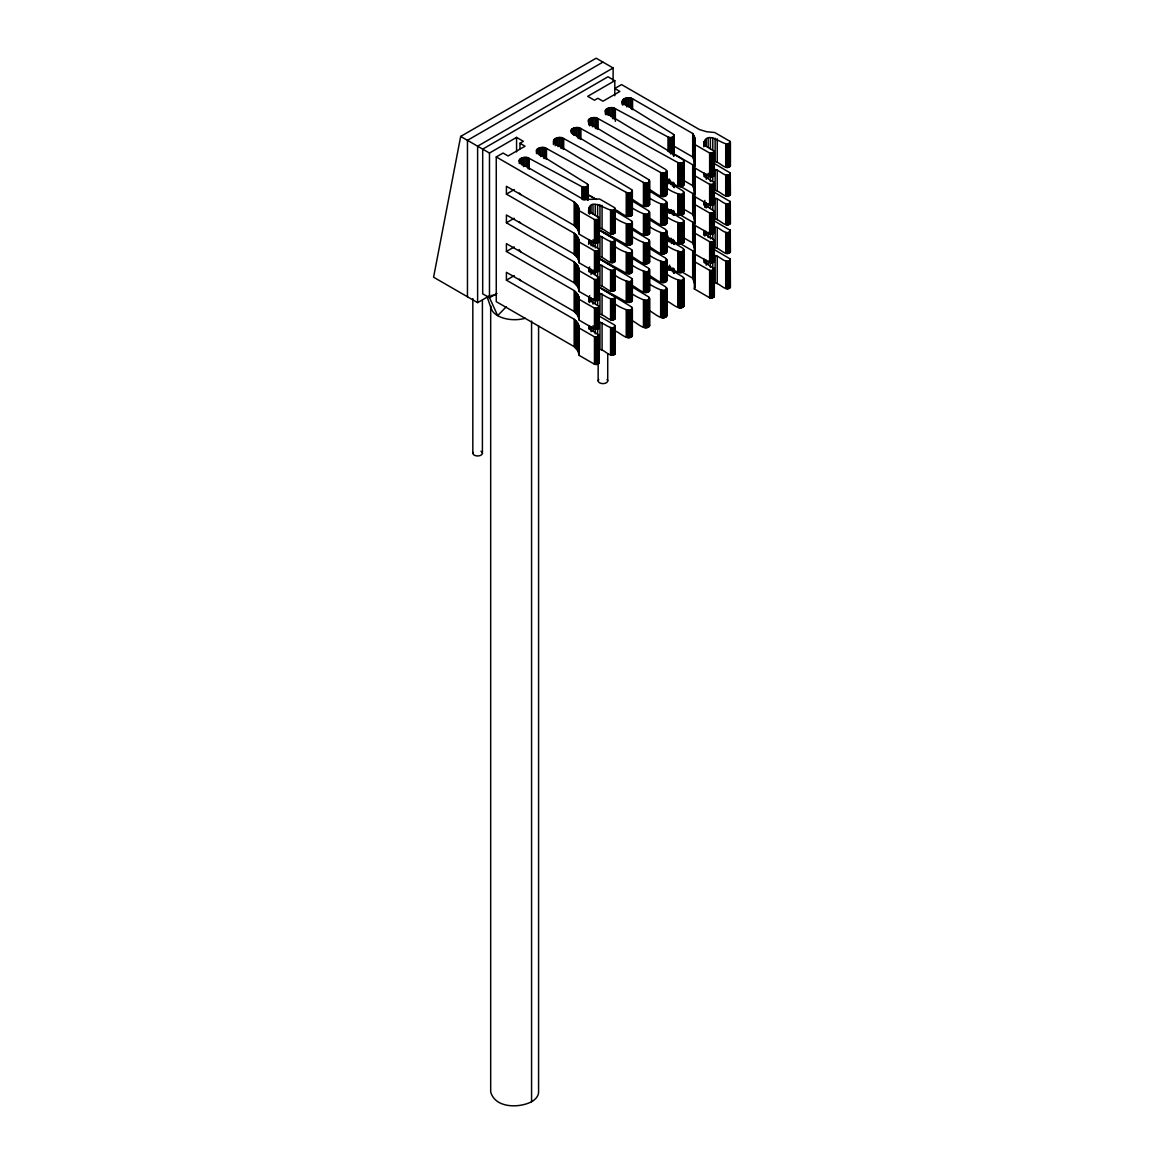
<?xml version="1.0" encoding="UTF-8"?>
<svg xmlns="http://www.w3.org/2000/svg" width="1164" height="1164" viewBox="0 0 1164 1164"><rect width="100%" height="100%" fill="white"/><g stroke="black" fill="none" stroke-linecap="round" stroke-linejoin="round"><path stroke-width="1.5" d="M622.362 104.833C620.106 98.445 628.269 96.175 632.576 98.78L692.696 133.482L695.17 139.695L694.384 167.703L709.633 176.506L712.281 176.681L714.318 175.211L714.318 151.335L705.413 145.704L703.784 143.128C707.945 127.254 727.791 151.48 729.959 141.31L714.711 132.507L706.679 131.75L699.462 129.568L621.561 84.594L614.796 88.508L619.874 91.447L602.937 101.224L597.86 98.285L594.469 100.25L587.704 96.336L614.796 80.694L614.796 95.739M672.661 153.197L692.696 164.779L693.817 166.481L695.17 170.977L694.384 196.381L709.633 205.184L712.906 205.184L714.318 203.889L714.318 182.632L705.413 176.986L703.958 173.043L703.958 176.521M678.816 185.44L692.696 193.457L694.617 196.934L695.184 221.436L694.384 225.074L709.633 233.862L712.281 234.037L714.318 232.567L714.318 211.31L704.278 204.442L704.802 200.426M680.358 215.02L692.696 222.135L694.617 225.612L695.184 250.115L694.384 253.752L709.633 262.54L712.906 262.555L714.318 261.245L714.318 239.988L705.413 234.342L703.958 230.399L703.958 233.877M680.358 243.698L692.696 250.813L694.617 254.305L695.184 285.311L694.384 288.948L709.633 297.751L712.281 297.926L714.318 296.442L714.318 268.666L705.413 263.02L703.958 259.077L703.958 262.497M588.635 213.23C587.485 190.925 614.039 218.206 614.796 207.789L599.547 198.986L590.104 199.379L580.923 198.011L520.803 163.309C515.332 158.842 525.968 155.423 529.271 158.42L581.913 186.691C583.892 188.481 590.279 186.444 586.991 183.752L538.03 153.372C532.559 148.905 543.181 145.485 546.483 148.483L626.232 192.395C628.211 194.184 634.584 192.147 631.31 189.456L555.243 143.419C549.772 138.953 560.393 135.548 563.711 138.531L643.445 182.457C645.423 184.247 651.811 182.195 648.523 179.518L572.455 133.482C566.984 129.015 577.62 125.61 580.923 128.593L660.657 172.519C662.651 174.309 669.024 172.257 665.735 169.58L589.668 123.544C584.212 119.077 594.833 115.672 598.136 118.655L677.885 162.567C679.863 164.371 686.236 162.32 682.962 159.643L606.895 113.606C601.424 109.14 612.046 105.72 615.363 108.718L668.005 136.988C669.984 138.778 676.357 136.741 673.083 134.049L624.108 103.669L622.362 101.224M588.635 244.382L588.809 239.522L588.809 243M589.653 266.905L588.635 269.582C590.919 273.409 605.862 279.52 594.469 279.491L579.236 270.688L577.911 266.061L574.158 261.9L506.413 222.79L506.413 214.962L577.839 256.196M588.635 301.738L589.653 295.598M613.108 80.563L613.108 67.978L596.172 58.2L460.682 136.421L433.59 277.207L477.618 302.64L488.516 296.34M615.276 209.826C619.51 210.888 628.094 220.593 632.358 214.394L632.358 190.925M615.785 211.353L631.31 220.753C635.151 229.861 614.447 218.585 615.276 217.653M599.649 229.905L626.232 244.542L629.695 245.08L632.358 243.072L632.358 222.208M600.26 230.632L631.31 249.431C635.151 258.539 614.447 247.263 615.276 246.332M599.649 258.583L626.232 273.22L629.695 273.758L632.358 271.75L632.358 250.9M598.703 258.379L631.31 278.109C635.151 287.217 614.447 275.941 615.276 275.01M630.932 199.029C635.733 199.902 644.74 210.99 649.57 204.457L649.57 180.987M631.441 200.47L648.523 210.8C652.102 220.607 630.161 207.148 630.932 206.857M599.649 287.261L626.232 301.898L629.695 302.436L632.358 300.428L632.358 279.578M601.817 288.934L631.31 306.787C635.151 315.895 614.447 304.619 615.276 303.688M630.932 227.708C635.733 228.581 644.74 239.668 649.57 233.135L649.57 212.27M631.441 229.148L648.523 239.493C652.102 249.285 630.161 235.826 630.932 235.535M615.276 331.071C619.51 332.118 628.094 341.838 632.358 335.639L632.358 308.256M630.932 256.386C635.733 257.273 644.74 268.346 649.57 261.813L649.57 240.948M631.441 257.841L648.523 268.171C652.102 277.978 630.161 264.504 630.932 264.213M648.159 189.092C652.946 189.965 661.967 201.052 666.797 194.519L666.797 171.05M648.668 190.532L665.735 200.863C669.315 210.669 647.373 197.211 648.159 196.905M630.932 285.078C635.733 285.951 644.74 297.024 649.57 290.491L649.57 269.641M631.441 286.519L648.523 296.849C652.102 306.656 630.161 293.183 630.932 292.892M648.159 217.77C652.946 218.643 661.967 229.73 666.797 223.197L666.797 202.332M648.668 219.21L665.735 229.541C669.315 239.348 647.373 225.889 648.159 225.598M630.932 320.275C635.733 321.148 644.74 332.22 649.57 325.687L649.57 298.319M648.159 246.448C652.946 247.321 661.967 258.408 666.797 251.875L666.797 231.01M648.668 247.888L665.735 258.233C669.315 268.026 647.373 254.567 648.159 254.276M666.928 180.013C671.162 181.06 679.747 190.78 684.01 184.567L684.01 161.112M665.881 180.595L682.962 190.925C686.804 200.033 666.099 188.757 666.928 187.826M648.159 275.126C652.946 275.999 661.967 287.086 666.797 280.553L666.797 259.688M648.668 276.581L665.735 286.911C669.315 296.718 647.373 283.245 648.159 282.954M666.928 208.691C671.162 209.738 679.747 219.458 684.01 213.259L684.01 192.395M665.881 209.273L682.962 219.603C686.804 228.711 666.099 217.45 666.928 216.519M648.159 310.322C652.946 311.21 661.967 322.283 666.797 315.75L666.797 288.381M666.928 237.369C671.162 238.431 679.747 248.136 684.01 241.937L684.01 221.073M665.881 237.951L682.962 248.281C686.804 257.404 666.099 246.128 666.928 245.197M666.928 266.047C671.162 267.109 679.747 276.814 684.01 270.615L684.01 249.751M665.881 266.629L682.962 276.974C686.804 286.082 666.099 274.806 666.928 273.875M666.928 301.258C671.162 302.305 679.747 312.025 684.01 305.812L684.01 278.429M588.809 328.99L588.809 325.571L590.25 329.514L599.154 335.159L599.169 362.935L597.117 364.405L594.469 364.23L579.236 355.427L577.911 350.8L574.158 346.625L496.257 301.651L496.257 156.951L574.158 201.925L574.158 225.394L577.911 229.555L579.236 234.197L594.469 242.985L597.117 243.16L599.169 241.69L599.154 217.828L590.25 212.183L588.635 209.607M576.296 226.631L506.413 186.284L506.413 194.112L574.158 233.207L574.158 254.072L577.911 258.233L579.236 262.875L594.469 271.678L597.758 271.678L599.169 270.368L599.154 249.111L590.25 243.48L588.635 240.904M574.158 261.9L574.158 282.75L577.911 286.911L579.236 291.553L595.095 300.53L597.758 300.356L599.169 299.046L599.154 277.789M576.296 283.987L506.413 243.64L506.413 251.468L574.158 290.578L574.158 311.428L577.911 315.604L579.236 320.231L594.469 329.034L597.758 329.034L599.169 327.724L599.154 306.481L590.25 300.836L588.635 298.26M599.969 204.704L599.969 228.173C604.844 228.522 610.736 237.5 615.247 232.407L615.247 208.531M615.247 239.828L615.247 261.085C610.736 266.178 604.844 257.2 599.969 256.851L599.969 235.986C602.807 236.714 614.461 246.273 614.796 239.086L599.547 230.283M615.247 268.506L615.247 289.763C610.736 294.856 604.844 285.878 599.969 285.529L599.969 264.679C602.807 265.392 614.461 274.951 614.796 267.764L599.547 258.961M615.247 297.184L615.247 318.441C610.736 323.534 604.844 314.571 599.969 314.207L599.969 293.357C602.807 294.07 614.461 303.644 614.796 296.442L599.547 287.639M615.247 325.862L615.247 353.638C610.736 358.745 604.844 349.767 599.969 349.404L599.969 322.035C602.807 322.748 614.461 332.322 614.796 325.12L599.547 316.317M715.133 138.225L715.133 161.68C720.007 162.043 725.885 171.006 730.41 165.914L730.41 142.052M730.41 173.334C726.802 179.314 719.585 169.828 715.133 169.508L715.133 190.358C720.007 190.736 725.885 199.684 730.41 194.592L730.25 172.956L714.711 163.789M730.41 202.027C726.802 207.992 719.585 198.506 715.133 198.186L715.133 219.05C720.007 219.414 725.885 228.362 730.41 223.27L730.25 201.634L714.711 192.482M730.41 230.705C726.802 236.67 719.585 227.184 715.133 226.864L715.133 247.728C720.007 248.092 725.885 257.055 730.41 251.962L730.25 230.312L714.711 221.16M730.41 259.383C726.802 265.348 719.585 255.862 715.133 255.542L715.133 282.925C720.007 283.288 725.885 292.251 730.41 287.159L730.25 258.99L714.711 249.838M574.158 201.925L577.911 206.086L579.236 210.728L594.469 219.53L597.758 219.53L599.154 217.828M574.158 233.207L577.911 237.383L579.236 242.01L594.469 250.813L597.758 250.827L599.154 249.111M574.158 290.578L577.911 294.739L579.236 299.381L594.469 308.169L597.758 308.184L599.154 306.481M576.296 312.68L506.413 272.318L506.413 280.146L574.158 319.256L577.911 323.417L579.236 328.059L594.469 336.847L597.758 336.862L599.154 335.159M695.17 139.695L694.384 144.234L709.633 153.037L712.906 153.037L714.318 151.335M695.17 170.977L694.384 175.531L709.633 184.334L712.906 184.334L714.318 182.632M695.17 199.67L694.384 204.209L709.633 213.012L712.906 213.012L714.318 211.31M695.17 228.348L694.384 232.887L709.633 241.69L712.906 241.69L714.318 239.988M695.17 257.026L694.384 261.565L709.633 270.368L712.906 270.368L714.318 268.666M506.165 306.845L497.697 315.648L488.865 296.267M602.937 62.114L467.462 140.335L467.462 296.762M613.108 67.978L477.618 146.198L477.618 302.64M460.682 136.421L489.477 153.037L516.569 137.396L523.349 141.31L519.959 143.259L519.959 148.686M496.257 156.951L503.023 153.037L508.101 155.976L525.037 146.198L519.959 143.259M506.413 194.112L514.241 189.587M506.413 222.79L514.241 218.265M506.413 251.468L514.241 246.943M506.413 280.146L514.241 275.621M614.796 80.694L608.015 76.78L482.696 149.123L482.696 293.837L489.477 297.751L496.999 293.401M538.583 325.833L538.583 1091.977A23.949 13.823 0 0 1 531.57 1101.755C518.897 1108.274 495.297 1108.259 490.684 1091.977L490.684 305.87M491.048 295.452L496.49 295.147M587.136 194.33L596.521 199.495M672.661 145.384L694.85 158.202M683.443 180.289L694.85 186.88M683.443 208.967L694.85 215.558M683.443 237.645L694.85 244.236M681.9 271.954L692.696 278.196L695.184 285.311M589.391 195.377L595.604 199.146M631.31 212.925L632.358 214.394M631.31 241.603L632.358 243.072M631.31 270.281L632.358 271.75M520.803 194.592L519.26 193.049M631.31 298.973L632.358 300.428M520.803 223.27L519.26 221.727M631.31 334.17L632.358 335.639M520.803 251.948L519.057 249.503M520.803 280.64L519.26 279.084M729.959 164.779L730.41 165.914M729.959 193.457L730.41 194.592M729.959 222.135L730.41 223.27M729.959 250.813L730.41 251.962M729.959 286.009L730.41 287.159M666.317 193.471L666.797 194.519M666.317 222.149L666.797 223.197M649.09 203.409L649.57 204.457M666.317 250.842L666.797 251.875M649.09 232.102L649.57 233.135M666.317 279.52L666.797 280.553M649.09 260.78L649.57 261.813M649.09 289.458L649.57 290.491M666.317 314.717L666.797 315.75M649.09 324.654L649.57 325.687M695.184 164.08L692.696 156.951L692.696 133.482M695.184 192.758L692.696 185.629L692.696 164.779M695.184 221.436L692.696 214.307L692.696 193.457M695.184 250.115L692.696 242.985L692.696 222.135M714.158 174.425L714.318 175.211M714.158 203.103L714.318 203.889M714.158 231.782L714.318 232.567M714.158 260.46L714.318 261.245M714.158 295.656L714.318 296.442M615.101 260.3L615.247 261.085M599.009 240.904L599.169 241.69M599.009 269.582L599.169 270.368M599.009 298.26L599.169 299.046M599.009 326.938L599.169 327.724M599.009 362.15L599.169 362.935M486.974 296.413L491.499 309.449M730.25 141.659L730.25 166.306M730.25 172.956L730.25 194.985M730.25 201.634L730.25 223.663M730.25 230.312L730.25 252.341M730.25 258.99L730.25 287.537M729.959 141.31L729.959 166.656M729.959 172.592L729.959 195.348M729.959 201.27L729.959 224.026M729.959 229.963L729.959 252.704M729.959 258.641L729.959 287.901M728.984 143.754L728.984 167.223M728.984 175.037L728.984 195.901M728.984 203.729L728.984 224.579M728.984 232.407L728.984 253.257M728.984 261.085L728.984 288.468M728.373 143.929L728.373 167.398M728.373 175.211L728.373 196.076M728.373 203.889L728.373 224.754M728.373 232.582L728.373 253.432M728.373 261.26L728.373 288.628M727.704 144.016L727.704 167.485M727.704 175.298L727.704 196.163M727.704 203.976L727.704 224.841M727.704 232.669L727.704 253.519M727.704 261.347L727.704 288.716M727.005 144.016L727.005 167.485M727.005 175.298L727.005 196.163M727.005 203.976L727.005 224.841M727.005 232.669L727.005 253.519M727.005 261.347L727.005 288.716M726.336 143.929L726.336 167.383M726.336 175.211L726.336 196.076M726.336 203.889L726.336 224.754M726.336 232.567L726.336 253.432M726.336 261.26L726.336 288.628M725.725 143.754L725.725 167.223M725.725 175.037L725.725 195.901M725.725 203.715L725.725 224.579M725.725 232.407L725.725 253.257M725.725 261.085L725.725 288.454M717.242 138.865L717.242 162.334M717.242 170.162L717.242 191.012M717.242 198.84L717.242 219.705M717.242 227.518L717.242 248.383M717.242 256.196L717.242 283.579M714.158 150.956L714.172 175.589M714.158 182.239L714.172 204.267M714.158 210.917L714.172 232.946M714.158 239.595L714.172 261.638M714.158 268.287L714.172 296.835M713.867 152.484L713.867 175.953M713.867 183.767L713.867 204.631M713.867 212.459L713.867 233.309M713.867 241.137L713.867 261.987M713.867 269.815L713.867 297.184M712.906 153.037L712.906 176.506M712.906 184.334L712.906 205.184M712.906 213.012L712.906 233.877M712.906 241.69L712.906 262.555M712.906 270.368L712.906 297.751M712.79 137.934L712.79 150.563M712.79 176.171L712.79 181.38M712.79 204.849L712.79 210.073M712.79 233.528L712.79 238.751M712.79 262.104L712.79 268.957M712.281 153.212L712.281 176.681M712.281 184.509L712.281 205.359M712.281 213.187L712.281 234.037M712.281 241.865L712.281 262.729M712.281 270.543L712.281 297.926M711.611 153.299L711.611 176.768M711.611 184.596L711.611 205.446M711.611 213.274L711.611 234.124M711.611 241.952L711.611 262.817M711.611 270.63L711.611 298.013M710.928 153.299L710.928 176.768M710.928 184.596L710.928 205.446M710.928 213.274L710.928 234.124M710.928 241.952L710.928 262.817M710.928 270.63L710.928 298.013M710.404 138.036L710.404 148.861M710.244 153.212L710.404 181.497M710.244 184.494L710.404 208.429M710.244 213.187L710.404 238.853M710.244 241.865L710.404 267.342M710.244 270.543L710.244 297.926M709.633 153.037L709.633 176.506M709.633 184.334L709.633 205.184M709.633 213.012L709.633 233.862M709.633 241.69L709.633 262.54M709.633 270.368L709.633 297.751M708.163 138.516L708.163 147.552M708.163 173.291L708.163 178.499M708.163 203.7L708.163 207.177M708.163 232.393L708.163 237.602M708.163 260.983L708.163 264.403M706.242 139.345L706.242 146.577M706.242 174.12L706.242 179.329M706.242 202.798L706.242 208.007M706.242 231.476L706.242 234.953M706.242 260.096L706.242 265.232M704.802 140.451L704.802 145.878M704.802 173.48L704.802 176.957M704.802 202.158L704.802 207.381M704.802 230.85L704.802 236.059M704.802 259.499L704.802 262.918M703.958 141.746L703.958 145.355M703.958 201.721L703.958 205.199M703.784 143.128L703.784 146.737M703.784 231.782L703.784 235.259M695.068 138.778L694.952 165.899M695.068 170.075L694.952 194.592M695.068 198.753L694.952 223.27M695.068 227.431L694.952 251.948M695.068 256.109L694.952 287.144M694.879 137.876L694.719 166.816M694.879 169.158L694.719 195.494M694.879 197.836L694.719 224.172M694.879 226.514L694.719 252.85M694.879 255.207L694.719 288.046M694.617 136.974L694.617 160.443M694.617 168.256L694.617 189.121M694.617 196.934L694.617 217.799M694.617 225.612L694.617 246.477M694.617 254.305L694.617 281.673M694.253 136.072L694.384 288.948M693.817 135.199L693.817 158.668M693.817 166.481L693.817 187.346M693.817 195.159L693.817 216.024M693.817 223.852L693.817 244.702M693.817 252.53L693.817 279.898M693.293 134.326L693.293 157.795M693.293 165.623L693.293 186.473M693.293 194.301L693.293 215.165M693.293 222.979L693.293 243.843M693.293 251.657L693.293 279.04M692.696 250.813L692.696 278.196M683.894 160.574L683.894 185.105M683.894 191.856L683.894 213.783M683.894 220.534L683.894 242.476M683.894 249.212L683.894 271.154M683.894 277.905L683.894 306.35M683.53 162.145L683.53 185.614M683.53 193.428L683.53 214.292M683.53 222.106L683.53 242.97M683.53 250.798L683.53 271.649M683.53 279.476L683.53 306.845M682.962 162.567L682.962 186.036M682.962 193.864L682.962 214.714M682.962 222.542L682.962 243.392M682.962 251.22L682.962 272.085M682.962 279.898L682.962 307.281M682.22 162.902L682.22 186.371M682.22 194.184L682.22 215.049M682.22 222.877L682.22 243.727M682.22 251.555L682.22 272.405M682.22 280.233L682.22 307.602M681.347 163.106L681.347 186.575M681.347 194.403L681.347 215.253M681.347 223.081L681.347 243.931M681.347 251.759L681.347 272.623M681.347 280.437L681.347 307.82M680.416 163.178L680.416 186.647M680.416 194.461L680.416 215.325M680.416 223.153L680.416 244.004M680.416 251.831L680.416 272.682M680.416 280.509L680.416 307.893M679.485 163.106L679.485 186.575M679.485 194.403L679.485 215.253M679.485 223.081L679.485 243.931M679.485 251.759L679.485 272.623M679.485 280.437L679.485 307.82M678.627 162.902L678.627 186.371M678.627 194.184L678.627 215.049M678.627 222.877L678.627 243.727M678.627 251.555L678.627 272.405M678.627 280.233L678.627 307.602M677.885 162.567L677.885 186.036M677.885 193.864L677.885 214.714M677.885 222.542L677.885 243.392M677.885 251.22L677.885 272.085M677.885 279.898L677.885 307.281M674.131 135.519L674.131 155.379M674.131 184.188L674.131 187.666M674.131 269.961L674.131 273.38M674.014 134.98L674.014 155.918M674.014 182.995L674.014 187.128M674.014 211.673L674.014 215.151M674.014 240.351L674.014 244.498M674.014 268.782L674.014 272.842M673.65 134.486L673.65 156.151M673.65 183.155L673.65 186.968M673.65 210.437L673.65 215.311M673.65 240.846L673.65 244.324M673.65 268.928L673.65 272.711M673.083 136.988L673.083 155.045M673.083 182.181L673.083 185.658M673.083 210.859L673.083 214.336M673.083 239.537L673.083 243.014M673.083 268.011L673.083 271.43M672.341 137.323L672.341 153.561M672.341 182.515L672.341 185.993M672.341 211.193L672.341 214.671M672.341 239.871L672.341 243.349M672.341 268.331L672.341 271.765M671.468 137.527L671.468 153.764M671.468 209.666L671.468 213.143M671.468 238.344L671.468 243.552M670.537 137.599L670.537 153.837M670.537 181.046L670.537 184.523M670.537 209.738L670.537 213.201M670.537 238.416L670.537 241.894M670.537 266.905L670.537 270.324M669.606 137.527L669.606 151.96M669.606 179.241L669.606 182.719M669.606 209.666L669.606 213.143M669.606 238.344L669.606 241.821M669.606 265.116L669.606 270.252M668.747 137.323L668.747 151.757M668.747 179.038L668.747 182.515M668.747 209.447L668.747 212.925M668.747 238.14L668.747 241.617M668.747 266.629L668.747 270.048M668.005 136.988L668.005 151.422M668.005 180.449L668.005 183.927M668.005 236.059L668.005 239.537M668.005 266.294L668.005 269.713M666.666 170.511L666.666 195.043M666.666 201.794L666.666 223.735M666.666 230.472L666.666 252.413M666.666 259.165L666.666 281.091M666.666 287.843L666.666 316.288M666.317 172.083L666.317 195.552M666.317 203.365L666.317 224.23M666.317 232.058L666.317 252.908M666.317 260.736L666.317 281.586M666.317 289.414L666.317 316.783M665.735 172.519L665.735 195.974M665.735 203.802L665.735 224.652M665.735 232.48L665.735 253.345M665.735 261.158L665.735 282.023M665.735 289.836L665.735 317.219M664.993 172.839L664.993 196.309M664.993 204.137L664.993 224.987M664.993 232.815L664.993 253.665M664.993 261.493L664.993 282.343M664.993 290.171L664.993 317.554M664.135 173.043L664.135 196.512M664.135 204.34L664.135 225.19M664.135 233.018L664.135 253.883M664.135 261.696L664.135 282.561M664.135 290.374L664.135 317.757M663.204 173.116L663.204 196.585M663.204 204.413L663.204 225.263M663.204 233.091L663.204 253.941M663.204 261.769L663.204 282.634M663.204 290.447L663.204 317.83M662.272 173.043L662.272 196.512M662.272 204.34L662.272 225.19M662.272 233.018L662.272 253.883M662.272 261.696L662.272 282.561M662.272 290.374L662.272 317.757M661.399 172.839L661.399 196.309M661.399 204.137L661.399 224.987M661.399 232.815L661.399 253.665M661.399 261.493L661.399 282.343M661.399 290.171L661.399 317.554M660.657 172.519L660.657 195.974M660.657 203.802L660.657 224.652M660.657 232.48L660.657 253.345M660.657 261.158L660.657 282.023M660.657 289.836L660.657 317.219M649.454 180.449L649.454 204.995M649.454 211.732L649.454 233.673M649.454 240.424L649.454 262.351M649.454 269.102L649.454 291.029M649.454 297.78L649.454 326.226M649.09 179.954L649.09 205.49M649.09 211.237L649.09 234.168M649.09 239.915L649.09 262.846M649.09 268.593L649.09 291.524M649.09 297.271L649.09 326.735M648.523 182.457L648.523 205.912M648.523 213.74L648.523 234.604M648.523 242.418L648.523 263.282M648.523 271.096L648.523 291.96M648.523 299.788L648.523 327.157M647.781 182.777L647.781 206.246M647.781 214.074L647.781 234.924M647.781 242.752L647.781 263.602M647.781 271.43L647.781 292.295M647.781 300.108L647.781 327.491M646.908 182.995L646.908 206.45M646.908 214.278L646.908 235.143M646.908 242.956L646.908 263.821M646.908 271.634L646.908 292.499M646.908 300.312L646.908 327.695M645.976 183.054L645.976 206.523M645.976 214.351L645.976 235.201M645.976 243.029L645.976 263.893M645.976 271.707L645.976 292.571M645.976 300.385L645.976 327.768M645.06 182.995L645.06 206.45M645.06 214.278L645.06 235.143M645.06 242.956L645.06 263.821M645.06 271.634L645.06 292.499M645.06 300.312L645.06 327.695M644.187 182.777L644.187 206.246M644.187 214.074L644.187 234.924M644.187 242.752L644.187 263.602M644.187 271.43L644.187 292.295M644.187 300.108L644.187 327.491M643.445 182.457L643.445 205.912M643.445 213.74L643.445 234.604M643.445 242.418L643.445 263.282M643.445 271.096L643.445 291.96M643.445 299.788L643.445 327.157M632.576 98.78L632.576 109.605M632.241 190.387L632.241 214.933M632.241 221.684L632.241 243.611M632.241 250.362L632.241 272.289M632.241 279.04L632.241 300.967M632.241 307.718L632.241 336.163M631.877 189.892L631.877 215.427M631.877 221.175L631.877 244.105M631.877 249.853L631.877 272.783M631.877 278.545L631.877 301.476M631.877 307.223L631.877 336.672M631.339 98.227L631.339 109.052M631.31 192.395L631.31 215.864M631.31 223.677L631.31 244.542M631.31 252.355L631.31 273.22M631.31 281.048L631.31 301.898M631.31 309.726L631.31 337.094M630.568 192.729L630.568 216.184M630.568 224.012L630.568 244.862M630.568 252.69L630.568 273.555M630.568 281.368L630.568 302.233M630.568 310.046L630.568 337.429M629.899 97.878L629.899 106.913M629.695 192.933L629.695 216.402M629.695 224.215L629.695 245.08M629.695 252.894L629.695 273.758M629.695 281.572L629.695 302.436M629.695 310.264L629.695 337.633M628.764 193.006L628.764 216.46M628.764 224.288L628.764 245.153M628.764 252.966L628.764 273.831M628.764 281.644L628.764 302.509M628.764 310.322L628.764 337.706M628.342 97.761L628.342 106.782M627.832 192.933L627.832 216.402M627.832 224.215L627.832 245.08M627.832 252.894L627.832 273.758M627.832 281.572L627.832 302.436M627.832 310.264L627.832 337.633M626.799 97.878L626.799 106.913M626.974 192.729L626.974 216.184M626.974 224.012L626.974 244.862M626.974 252.69L626.974 273.555M626.974 281.368L626.974 302.233M626.974 310.046L626.974 337.429M626.232 192.395L626.232 215.864M626.232 223.677L626.232 244.542M626.232 252.355L626.232 273.22M626.232 281.048L626.232 301.898M626.232 309.726L626.232 337.094M625.344 98.227L625.344 105.444M624.108 98.78L624.108 104.193M623.162 99.493L623.162 104.906M622.565 100.322L622.565 103.931M615.363 108.718L615.363 121.347M615.101 209.316L615.101 232.785M615.101 240.613L615.101 261.464M615.101 269.291L615.101 290.156M615.101 297.969L615.101 318.834M615.101 326.648L615.101 354.031M614.796 209.68L614.796 233.149M614.796 240.963L614.796 261.827M614.796 269.655L614.796 290.505M614.796 298.333L614.796 319.183M614.796 327.011L614.796 354.394M614.126 108.165L614.126 118.99M613.85 210.248L613.85 233.717M613.85 241.545L613.85 262.395M613.85 270.223L613.85 291.073M613.85 298.901L613.85 319.751M613.85 327.579L613.85 354.962M613.21 210.408L613.21 233.877M613.21 241.705L613.21 262.555M613.21 270.383L613.21 291.233M613.21 299.061L613.21 319.925M613.21 327.739L613.21 355.122M612.671 107.816L612.671 118.655M612.54 210.495L612.54 233.964M612.54 241.792L612.54 262.642M612.54 270.47L612.54 291.32M612.54 299.148L612.54 320.013M612.54 327.826L612.54 355.209M611.857 210.495L611.857 233.964M611.857 241.792L611.857 262.642M611.857 270.47L611.857 291.32M611.857 299.148L611.857 320.013M611.857 327.826L611.857 355.209M611.129 107.699L611.129 116.735M611.187 210.408L611.187 233.877M611.187 241.705L611.187 262.555M611.187 270.383L611.187 291.233M611.187 299.061L611.187 319.911M611.187 327.739L611.187 355.122M610.562 210.233L610.562 233.702M610.562 241.53L610.562 262.38M610.562 270.208L610.562 291.058M610.562 298.886L610.562 319.751M610.562 327.564L610.562 354.947M609.572 107.816L609.572 115.047M608.132 108.165L608.132 115.382M607.724 353.885L607.724 380.861M606.895 108.718L606.895 114.13M605.935 109.431L605.935 114.843M605.338 110.26L605.338 113.883M602.079 205.359L602.079 228.828M602.079 236.641L602.079 257.506M602.079 265.319L602.079 286.184M602.079 293.997L602.079 314.862M602.079 322.69L602.079 350.058M599.009 217.435L599.024 242.083M599.009 248.732L599.024 270.761M599.009 277.41L599.024 299.439M599.009 306.088L599.024 328.117M599.009 334.766L599.024 363.313M598.733 218.978L598.733 242.447M598.733 250.26L598.733 271.125M598.733 278.953L598.733 299.803M598.733 307.631L598.733 328.481M598.733 336.309L598.733 363.692M598.136 118.655L598.136 129.48M598.151 362.877L598.151 380.861M597.758 219.53L597.758 243M597.758 250.827L597.758 271.678M597.758 279.505L597.758 300.356M597.758 308.184L597.758 329.034M597.758 336.862L597.758 364.245M597.627 204.413L597.627 217.057M597.627 242.665L597.627 247.874M597.627 271.343L597.627 278.298M597.627 300.021L597.627 305.23M597.627 328.597L597.627 335.436M597.117 219.705L597.117 243.16M597.117 250.988L597.117 271.852M597.117 279.666L597.117 300.53M597.117 308.344L597.117 329.208M597.117 337.036L597.117 364.405M596.899 118.102L596.899 128.942M596.448 219.792L596.448 243.261M596.448 251.075L596.448 271.94M596.448 279.753L596.448 300.618M596.448 308.431L596.448 329.296M596.448 337.123L596.448 364.492M595.764 219.792L595.764 243.247M595.764 251.075L595.764 271.94M595.764 279.753L595.764 300.618M595.764 308.431L595.764 329.296M595.764 337.123L595.764 364.492M595.459 117.768L595.459 128.593M595.241 204.515L595.241 215.355M595.095 219.705L595.241 247.976M595.095 250.988L595.241 274.922M595.095 279.666L595.241 303.6M595.095 308.344L595.241 333.835M595.095 337.022L595.095 364.405M594.469 219.53L594.469 242.985M594.469 250.813L594.469 271.678M594.469 279.491L594.469 300.356M594.469 308.169L594.469 329.034M594.469 336.847L594.469 364.23M593.902 117.637L593.902 126.672M593 205.01L593 214.03M593 239.769L593 246.724M593 270.193L593 273.671M593 298.872L593 304.08M593 325.76L593 330.896M592.36 117.768L592.36 126.789M590.919 118.102L590.919 125.334M591.079 205.839L591.079 213.056M591.079 240.599L591.079 245.822M591.079 269.277L591.079 274.5M591.079 297.955L591.079 301.432M591.079 326.589L591.079 331.725M589.668 118.655L589.668 125.872M589.653 206.945L589.653 214.161M589.653 239.973L589.653 243.451M589.653 268.651L589.653 272.129M589.653 297.329L589.653 302.538M589.653 325.978L589.653 329.412M588.722 119.368L588.722 124.781M588.809 208.24L588.809 211.848M588.809 268.2L588.809 271.678M588.809 296.878L588.809 300.356M588.038 185.221L588.038 199.67M587.922 184.683L587.922 200.193M587.558 184.188L587.558 200.426M586.991 186.691L586.991 199.32M586.249 187.026L586.249 199.655M585.376 187.229L585.376 199.859M584.459 187.302L584.459 199.932M583.528 187.229L583.528 199.859M582.655 187.026L582.655 199.655M581.913 186.691L581.913 199.32M580.923 128.593L580.923 139.433M579.687 128.04L579.687 138.88M579.075 209.156L579.236 234.197M579.075 240.439L579.236 262.875M579.075 269.131L579.236 291.553M579.075 297.809L579.236 320.231M579.075 326.487L579.236 355.427M578.901 208.371L578.901 231.84M578.901 239.668L578.901 260.518M578.901 268.346L578.901 289.21M578.901 297.024L578.901 317.888M578.901 325.702L578.901 353.085M578.639 207.599L578.639 231.069M578.639 238.896L578.639 259.747M578.639 267.575L578.639 288.425M578.639 296.253L578.639 317.117M578.639 324.931L578.639 352.314M578.319 206.843L578.319 230.312M578.319 238.125L578.319 258.99M578.319 266.803L578.319 287.668M578.319 295.496L578.319 316.346M578.319 324.174L578.319 351.543M578.246 127.705L578.246 138.531M577.911 206.086L577.911 229.555M577.911 237.383L577.911 258.233M577.911 266.061L577.911 286.911M577.911 294.739L577.911 315.604M577.911 323.417L577.911 350.8M577.446 205.344L577.446 228.813M577.446 236.641L577.446 257.491M577.446 265.319L577.446 286.184M577.446 293.997L577.446 314.862M577.446 322.675L577.446 350.058M576.922 204.631L576.922 228.086M576.922 235.914L576.922 256.778M576.922 264.592L576.922 285.456M576.922 293.27L576.922 314.135M576.922 321.962L576.922 349.331M576.689 127.589L576.689 136.61M576.326 203.918L576.326 227.387M576.326 235.215L576.326 256.065M576.326 263.893L576.326 284.743M576.326 292.571L576.326 313.422M576.326 321.249L576.326 348.633M575.656 203.234L575.656 226.704M575.656 234.517L575.656 255.382M575.656 263.195L575.656 284.06M575.656 291.888L575.656 312.738M575.656 320.566L575.656 347.934M575.147 127.705L575.147 134.922M574.929 202.565L574.929 226.034M574.929 233.862L574.929 254.712M574.929 262.54L574.929 283.39M574.929 291.218L574.929 312.068M574.929 319.896L574.929 347.279M574.158 319.256L574.158 346.625M573.692 128.04L573.692 135.271M572.455 128.593L572.455 134.006M571.509 129.306L571.509 132.929M563.711 138.531L563.711 149.37M562.474 137.992L562.474 148.817M561.019 137.643L561.019 148.468M559.477 137.527L559.477 146.548M557.92 137.643L557.92 146.664M556.479 137.992L556.479 145.209M555.243 138.531L555.243 145.762M554.282 139.258L554.282 142.866M553.686 140.087L553.686 143.696M553.482 140.975L553.482 144.598M546.483 148.483L546.483 159.308M545.247 147.93L545.247 158.755M543.806 147.581L543.806 158.406M542.264 147.464L542.264 156.485M540.707 147.581L540.707 156.602M539.267 147.93L539.267 155.147M538.03 148.483L538.03 153.895M537.07 149.196L537.07 152.804M536.473 150.025L536.473 153.633M531.57 321.089L531.57 1101.755M529.271 158.42L529.271 169.246M528.034 157.868L528.034 168.693M526.594 157.518L526.594 166.554M525.037 157.402L525.037 166.423M523.494 157.518L523.494 166.554M522.039 157.868L522.039 165.084M520.803 158.42L520.803 163.833M519.857 159.133L519.857 162.742M519.26 159.963L519.26 163.571M516.569 137.396L516.569 151.873M489.477 153.037L489.477 297.751M482.405 300.37L482.405 453.203M472.831 298.566L472.831 453.203M525.226 318.267A23.949 13.823 0 0 1 490.772 307.078M481.008 451.254A4.787 2.764 0 0 1 478.855 455.881A4.787 2.764 0 0 1 472.991 452.49M607.084 379.479A4.787 2.764 0 0 1 602.937 383.625A4.787 2.764 0 0 1 598.791 379.479"/></g></svg>
